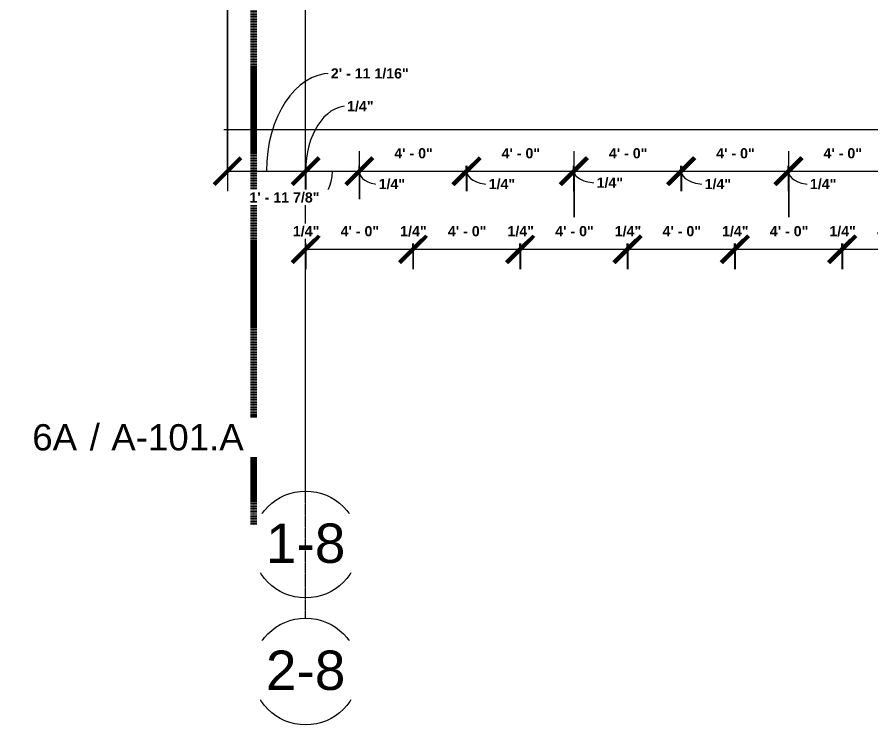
# Model space of a CAD drawing. Header units: inches. Extents: x 23906 to 26777, y -23220 to -20467.
# Drawn here: x 24114.1 to 24498.1, y -23219.7 to -22901.3 of the extents above; entities that cross this region are included whole.
import ezdxf

# ---------------------------------------------------------------- set-up
doc = ezdxf.new("R2010")
doc.units = ezdxf.units.IN
doc.header["$MEASUREMENT"] = 0
doc.linetypes.add('Dash_2_', pattern=[0.25, 0.125, -0.125])
doc.linetypes.add('Grid Line 1_2_', pattern=[0.875, 0.5, -0.125, 0.125, -0.125])
for name, color, linetype, lineweight in [('A-ANNO-DIMS', 211, 'Continuous', 9), ('A-ANNO-DIMS-96', 211, 'Continuous', 9), ('A-ANNO-MATC', 214, 'Dash_2_', 140), ('A-SITE-ROAD', 130, 'Continuous', 140), ('C-TOPO', 7, 'Continuous', 20), ('G-ANNO-SYMB', 111, 'Continuous', 9), ('S-GRID', 1, 'Continuous', 9), ('S-GRID-IDEN', 1, 'Continuous', 9)]:
    doc.layers.add(name, color=color, linetype=linetype, lineweight=lineweight)
doc.styles.add('Arial', font='arial.ttf', dxfattribs={"height": 17.703593})
doc.styles.add('Arial_2', font='arial.ttf', dxfattribs={"height": 0.122942})
doc.styles.add('Arial_3', font='arial.ttf', dxfattribs={"height": 11.802395})
doc.styles.add('Arial_B_1', font='arialbd.ttf', dxfattribs={"height": 4.566403})
doc.dimstyles.new('OD_Dimension_2_1', dxfattribs={"dimscale": 12, "dimtxt": 4.5, "dimasz": 1, "dimexe": 0.75, "dimexo": 0.5, "dimgap": 0.375, "dimtad": 1, "dimdec": 4, "dimrnd": 0.0625, "dimzin": 3, "dimdsep": 46, "dimlunit": 4, "dimtxsty": 'Arial_B_1', "dimblk1": 'OBLIQUE', "dimblk2": 'OBLIQUE', "dimsah": 1, "dimcen": 0.09, "dimdle": 0.75, "dimazin": 0, "dimtfac": 1, "dimtdec": 4, "dimtix": 1, "dimtmove": 1, "dimatfit": 3, "dimfxl": 1, "dimtvp": 1, "dimtfill": 1, "dimfrac": 2, "dimtolj": 1, "dimtzin": 0, "dimlwd": 13, "dimlwe": 13, "dimarcsym": 2})
doc.dimstyles.new('OD_Dimension_2_2', dxfattribs={"dimscale": 12, "dimtxt": 4.5, "dimasz": 1, "dimexe": 0.75, "dimexo": 0.5, "dimgap": 0.375, "dimtad": 1, "dimdec": 4, "dimrnd": 0.0625, "dimzin": 3, "dimdsep": 46, "dimlunit": 4, "dimtxsty": 'Arial_B_1', "dimblk1": 'OBLIQUE', "dimblk2": 'OBLIQUE', "dimsah": 1, "dimcen": 0.09, "dimdle": 0.75, "dimazin": 0, "dimtfac": 1, "dimtdec": 4, "dimtix": 1, "dimtmove": 1, "dimatfit": 3, "dimfxl": 1, "dimtvp": 1, "dimtfill": 1, "dimfrac": 2, "dimtolj": 1, "dimtzin": 0, "dimlwd": 13, "dimlwe": 13, "dimarcsym": 2})
doc.dimstyles.new('OD_Dimension_2_3', dxfattribs={"dimscale": 12, "dimtxt": 4.5, "dimasz": 1, "dimexe": 0.75, "dimexo": 0.5, "dimgap": 0.375, "dimtad": 1, "dimdec": 4, "dimrnd": 0.0625, "dimzin": 3, "dimdsep": 46, "dimlunit": 4, "dimtxsty": 'Arial_B_1', "dimblk1": 'OBLIQUE', "dimblk2": 'OBLIQUE', "dimsah": 1, "dimcen": 0.09, "dimdle": 0.75, "dimazin": 0, "dimtfac": 1, "dimtdec": 4, "dimtix": 1, "dimtmove": 0, "dimatfit": 3, "dimfxl": 1, "dimtvp": 1, "dimtfill": 1, "dimfrac": 2, "dimtolj": 1, "dimtzin": 0, "dimlwd": 13, "dimlwe": 13, "dimarcsym": 2})

# ---------------------------------------------------------------- blocks, each defined once
blk = doc.blocks.new('Grid - Grid Head - Circle-14747-Enlarged First Floor Plan _East_')
at = {"layer": 'S-GRID-IDEN'}
blk.add_circle((0, 0), 0.25, dxfattribs=at)
blk = doc.blocks.new('View Reference - View Reference-80209-Enlarged First Floor Plan _East_')
at = {"layer": 'G-ANNO-SYMB', "insert": (0.0027, 0.0662), "char_height": 0.1229, "width": 0.057, "attachment_point": 2, "line_spacing_factor": 0.938532, "style": 'Arial_2', "bg_fill": 3, "box_fill_scale": 1.25, "bg_fill_color": 0, "bg_fill_transparency": 0}
blk.add_mtext('/', dxfattribs=at)
blk = doc.blocks.new('DIMBLOCK90-Enlarged First Floor Plan _East_')
at = {"layer": 'A-ANNO-DIMS-96', "lineweight": 13}
for p, q in [((24208.7, -22804.43), (24208.7, -22979.65)), ((24208.7, -22970.65), (24208.7, -22804.43)), ((24243.77, -22968.16), (24243.77, -22979.65)), ((24243.77, -22970.65), (24243.77, -22968.16)), ((24208.7, -22970.65), (24243.77, -22970.65))]:
    blk.add_line(p, q, dxfattribs=at)
at = {"layer": 'A-ANNO-DIMS-96', "lineweight": 50}
for p, q in [((24208.7, -22970.65), (24214.7, -22964.65)), ((24243.77, -22970.65), (24249.77, -22964.65)), ((24208.7, -22970.65), (24202.7, -22976.65)), ((24243.77, -22970.65), (24237.77, -22976.65))]:
    blk.add_line(p, q, dxfattribs=at)
at = {"layer": 'A-ANNO-DIMS-96', "lineweight": 13}
blk.add_ellipse((24255.2, -22970.65), major_axis=(0, 43.98), ratio=0.65866, start_param=0, end_param=1.570796, dxfattribs=at)
at = {"layer": 'A-ANNO-DIMS-96', "color": 0, "lineweight": 13, "insert": (24255.2, -22924.38), "char_height": 4.5664, "width": 40.7143, "attachment_point": 1, "line_spacing_factor": 0.938532, "style": 'Arial_B_1', "bg_fill": 3, "box_fill_scale": 1.25, "bg_fill_color": 0, "bg_fill_transparency": 0}
blk.add_mtext('2\' - 11 1/16"', dxfattribs=at)
blk = doc.blocks.new('_Oblique')
at = {"color": 0, "linetype": 'ByBlock', "lineweight": -2}
blk.add_line((-0.5, -0.5), (0.5, 0.5), dxfattribs=at)
blk = doc.blocks.new('DIMBLOCK91-Enlarged First Floor Plan _East_')
at = {"layer": 'A-ANNO-DIMS-96', "lineweight": 50}
for p, q in [((24243.77, -22970.65), (24249.77, -22964.65)), ((24244.02, -22970.65), (24250.02, -22964.65)), ((24243.77, -22970.65), (24237.77, -22976.65)), ((24244.02, -22970.65), (24238.02, -22976.65))]:
    blk.add_line(p, q, dxfattribs=at)
at = {"layer": 'A-ANNO-DIMS-96', "lineweight": 13}
for p, q in [((24243.77, -22968.16), (24243.77, -22979.65)), ((24243.77, -22970.65), (24243.77, -22968.16)), ((24244.02, -22968.16), (24244.02, -22979.65)), ((24244.02, -22970.65), (24244.02, -22968.16)), ((24243.77, -22970.65), (24244.02, -22970.65))]:
    blk.add_line(p, q, dxfattribs=at)
blk.add_ellipse((24262.53, -22970.65), major_axis=(0, 29.25), ratio=0.637275, start_param=0, end_param=1.570796, dxfattribs=at)
at = {"layer": 'A-ANNO-DIMS-96', "color": 0, "lineweight": 13, "insert": (24262.53, -22939.11), "char_height": 4.566, "width": 13.8, "attachment_point": 1, "line_spacing_factor": 0.938532, "style": 'Arial_B_1', "bg_fill": 3, "box_fill_scale": 1.25, "bg_fill_color": 0, "bg_fill_transparency": 0}
blk.add_mtext('1/4"', dxfattribs=at)
blk = doc.blocks.new('DIMBLOCK92-Enlarged First Floor Plan _East_')
at = {"layer": 'A-ANNO-DIMS-96', "lineweight": 50}
for p, q in [((24244.02, -22970.65), (24250.02, -22964.65)), ((24267.89, -22970.65), (24273.89, -22964.65)), ((24244.02, -22970.65), (24238.02, -22976.65)), ((24267.89, -22970.65), (24261.89, -22976.65))]:
    blk.add_line(p, q, dxfattribs=at)
at = {"layer": 'A-ANNO-DIMS-96', "lineweight": 13}
for p, q in [((24244.02, -22968.16), (24244.02, -22979.65)), ((24244.02, -22970.65), (24244.02, -22968.16)), ((24267.89, -22968.16), (24267.89, -22979.65)), ((24267.89, -22970.65), (24267.89, -22968.16)), ((24244.02, -22970.65), (24267.89, -22970.65))]:
    blk.add_line(p, q, dxfattribs=at)
blk.add_ellipse((24249.11, -22970.65), major_axis=(0, 11.79), ratio=0.580615, start_param=3.141593, end_param=4.712389, dxfattribs=at)
at = {"layer": 'A-ANNO-DIMS-96', "color": 0, "lineweight": 13, "insert": (24218.61, -22980.16), "char_height": 4.5664, "width": 36.6, "attachment_point": 1, "line_spacing_factor": 0.938532, "style": 'Arial_B_1', "bg_fill": 3, "box_fill_scale": 1.25, "bg_fill_color": 0, "bg_fill_transparency": 0}
blk.add_mtext('1\' - 11 7/8"', dxfattribs=at)
blk = doc.blocks.new('DIMBLOCK93-Enlarged First Floor Plan _East_')
at = {"layer": 'A-ANNO-DIMS-96', "lineweight": 50}
for p, q in [((24267.89, -22970.65), (24273.89, -22964.65)), ((24268.14, -22970.65), (24274.14, -22964.65)), ((24267.89, -22970.65), (24261.89, -22976.65)), ((24268.14, -22970.65), (24262.14, -22976.65))]:
    blk.add_line(p, q, dxfattribs=at)
at = {"layer": 'A-ANNO-DIMS-96', "lineweight": 13}
for p, q in [((24268.14, -22983.16), (24268.14, -22961.65)), ((24267.89, -22968.16), (24267.89, -22979.65)), ((24267.89, -22970.65), (24267.89, -22968.16)), ((24267.89, -22970.65), (24268.14, -22970.65)), ((24268.14, -22970.65), (24268.14, -22983.16))]:
    blk.add_line(p, q, dxfattribs=at)
blk.add_ellipse((24276.7, -22970.65), major_axis=(8.68, 0), ratio=0.664382, start_param=3.141593, end_param=4.712389, dxfattribs=at)
at = {"layer": 'A-ANNO-DIMS-96', "color": 0, "lineweight": 13, "insert": (24276.7, -22974.13), "char_height": 4.566, "width": 13.8, "attachment_point": 1, "line_spacing_factor": 0.938532, "style": 'Arial_B_1', "bg_fill": 3, "box_fill_scale": 1.25, "bg_fill_color": 0, "bg_fill_transparency": 0}
blk.add_mtext('1/4"', dxfattribs=at)
blk = doc.blocks.new('DIMBLOCK94-Enlarged First Floor Plan _East_')
at = {"layer": 'A-ANNO-DIMS-96', "lineweight": 13}
for p, q in [((24268.14, -22983.16), (24268.14, -22961.65)), ((24316.14, -22968.16), (24316.14, -22979.65)), ((24316.14, -22970.65), (24316.14, -22968.16)), ((24268.14, -22970.65), (24316.14, -22970.65)), ((24268.14, -22970.65), (24268.14, -22983.16))]:
    blk.add_line(p, q, dxfattribs=at)
at = {"layer": 'A-ANNO-DIMS-96', "lineweight": 50}
for p, q in [((24268.14, -22970.65), (24274.14, -22964.65)), ((24316.14, -22970.65), (24322.14, -22964.65)), ((24268.14, -22970.65), (24262.14, -22976.65)), ((24316.14, -22970.65), (24310.14, -22976.65))]:
    blk.add_line(p, q, dxfattribs=at)
at = {"layer": 'A-ANNO-DIMS-96', "color": 0, "lineweight": 13, "insert": (24283.75, -22960.29), "char_height": 4.566, "width": 20.1429, "attachment_point": 1, "line_spacing_factor": 0.938532, "style": 'Arial_B_1', "bg_fill": 3, "box_fill_scale": 1.25, "bg_fill_color": 0, "bg_fill_transparency": 0}
blk.add_mtext('4\' - 0"', dxfattribs=at)
blk = doc.blocks.new('DIMBLOCK95-Enlarged First Floor Plan _East_')
at = {"layer": 'A-ANNO-DIMS-96', "lineweight": 50}
for p, q in [((24316.14, -22970.65), (24322.14, -22964.65)), ((24316.39, -22970.65), (24322.39, -22964.65)), ((24316.14, -22970.65), (24310.14, -22976.65)), ((24316.39, -22970.65), (24310.39, -22976.65))]:
    blk.add_line(p, q, dxfattribs=at)
at = {"layer": 'A-ANNO-DIMS-96', "lineweight": 13}
for p, q in [((24316.14, -22968.16), (24316.14, -22979.65)), ((24316.14, -22970.65), (24316.14, -22968.16)), ((24316.39, -22968.16), (24316.39, -22979.65)), ((24316.39, -22970.65), (24316.39, -22968.16)), ((24316.14, -22970.65), (24316.39, -22970.65))]:
    blk.add_line(p, q, dxfattribs=at)
blk.add_ellipse((24326.2, -22970.65), major_axis=(9.94, 0), ratio=0.5804, start_param=3.141593, end_param=4.712389, dxfattribs=at)
at = {"layer": 'A-ANNO-DIMS-96', "color": 0, "lineweight": 13, "insert": (24326.2, -22974.13), "char_height": 4.566, "width": 13.8, "attachment_point": 1, "line_spacing_factor": 0.938532, "style": 'Arial_B_1', "bg_fill": 3, "box_fill_scale": 1.25, "bg_fill_color": 0, "bg_fill_transparency": 0}
blk.add_mtext('1/4"', dxfattribs=at)
blk = doc.blocks.new('DIMBLOCK96-Enlarged First Floor Plan _East_')
at = {"layer": 'A-ANNO-DIMS-96', "lineweight": 50}
for p, q in [((24316.39, -22970.65), (24322.39, -22964.65)), ((24364.39, -22970.65), (24370.39, -22964.65)), ((24316.39, -22970.65), (24310.39, -22976.65)), ((24364.39, -22970.65), (24358.39, -22976.65))]:
    blk.add_line(p, q, dxfattribs=at)
at = {"layer": 'A-ANNO-DIMS-96', "lineweight": 13}
for p, q in [((24316.39, -22968.16), (24316.39, -22979.65)), ((24316.39, -22970.65), (24316.39, -22968.16)), ((24364.39, -22968.16), (24364.39, -22979.65)), ((24364.39, -22970.65), (24364.39, -22968.16)), ((24316.39, -22970.65), (24364.39, -22970.65))]:
    blk.add_line(p, q, dxfattribs=at)
at = {"layer": 'A-ANNO-DIMS-96', "color": 0, "lineweight": 13, "insert": (24332, -22960.29), "char_height": 4.566, "width": 20.1429, "attachment_point": 1, "line_spacing_factor": 0.938532, "style": 'Arial_B_1', "bg_fill": 3, "box_fill_scale": 1.25, "bg_fill_color": 0, "bg_fill_transparency": 0}
blk.add_mtext('4\' - 0"', dxfattribs=at)
blk = doc.blocks.new('DIMBLOCK97-Enlarged First Floor Plan _East_')
at = {"layer": 'A-ANNO-DIMS-96', "lineweight": 50}
for p, q in [((24364.39, -22970.65), (24370.39, -22964.65)), ((24364.64, -22970.65), (24370.64, -22964.65)), ((24364.39, -22970.65), (24358.39, -22976.65)), ((24364.64, -22970.65), (24358.64, -22976.65))]:
    blk.add_line(p, q, dxfattribs=at)
at = {"layer": 'A-ANNO-DIMS-96', "lineweight": 13}
for p, q in [((24364.64, -22991.26), (24364.64, -22961.65)), ((24364.39, -22968.16), (24364.39, -22979.65)), ((24364.39, -22970.65), (24364.39, -22968.16)), ((24364.39, -22970.65), (24364.64, -22970.65)), ((24364.64, -22970.65), (24364.64, -22991.26))]:
    blk.add_line(p, q, dxfattribs=at)
blk.add_ellipse((24374.72, -22970.65), major_axis=(10.21, 0), ratio=0.504932, start_param=3.141593, end_param=4.712389, dxfattribs=at)
at = {"layer": 'A-ANNO-DIMS-96', "color": 0, "lineweight": 13, "insert": (24374.72, -22973.52), "char_height": 4.566, "width": 13.8, "attachment_point": 1, "line_spacing_factor": 0.938532, "style": 'Arial_B_1', "bg_fill": 3, "box_fill_scale": 1.25, "bg_fill_color": 0, "bg_fill_transparency": 0}
blk.add_mtext('1/4"', dxfattribs=at)
blk = doc.blocks.new('DIMBLOCK98-Enlarged First Floor Plan _East_')
at = {"layer": 'A-ANNO-DIMS-96', "lineweight": 13}
for p, q in [((24364.64, -22991.26), (24364.64, -22961.65)), ((24412.64, -22968.16), (24412.64, -22979.65)), ((24412.64, -22970.65), (24412.64, -22968.16)), ((24364.64, -22970.65), (24412.64, -22970.65)), ((24364.64, -22970.65), (24364.64, -22991.26))]:
    blk.add_line(p, q, dxfattribs=at)
at = {"layer": 'A-ANNO-DIMS-96', "lineweight": 50}
for p, q in [((24364.64, -22970.65), (24370.64, -22964.65)), ((24412.64, -22970.65), (24418.64, -22964.65)), ((24364.64, -22970.65), (24358.64, -22976.65)), ((24412.64, -22970.65), (24406.64, -22976.65))]:
    blk.add_line(p, q, dxfattribs=at)
at = {"layer": 'A-ANNO-DIMS-96', "color": 0, "lineweight": 13, "insert": (24380.25, -22960.29), "char_height": 4.566, "width": 20.1429, "attachment_point": 1, "line_spacing_factor": 0.938532, "style": 'Arial_B_1', "bg_fill": 3, "box_fill_scale": 1.25, "bg_fill_color": 0, "bg_fill_transparency": 0}
blk.add_mtext('4\' - 0"', dxfattribs=at)
blk = doc.blocks.new('DIMBLOCK99-Enlarged First Floor Plan _East_')
at = {"layer": 'A-ANNO-DIMS-96', "lineweight": 50}
for p, q in [((24412.64, -22970.65), (24418.64, -22964.65)), ((24412.89, -22970.65), (24418.89, -22964.65)), ((24412.64, -22970.65), (24406.64, -22976.65)), ((24412.89, -22970.65), (24406.89, -22976.65))]:
    blk.add_line(p, q, dxfattribs=at)
at = {"layer": 'A-ANNO-DIMS-96', "lineweight": 13}
for p, q in [((24412.64, -22968.16), (24412.64, -22979.65)), ((24412.64, -22970.65), (24412.64, -22968.16)), ((24412.89, -22968.16), (24412.89, -22979.65)), ((24412.89, -22970.65), (24412.89, -22968.16)), ((24412.64, -22970.65), (24412.89, -22970.65))]:
    blk.add_line(p, q, dxfattribs=at)
blk.add_ellipse((24423.29, -22970.65), major_axis=(10.52, 0), ratio=0.54809, start_param=3.141593, end_param=4.712389, dxfattribs=at)
at = {"layer": 'A-ANNO-DIMS-96', "color": 0, "lineweight": 13, "insert": (24423.29, -22974.13), "char_height": 4.566, "width": 13.8, "attachment_point": 1, "line_spacing_factor": 0.938532, "style": 'Arial_B_1', "bg_fill": 3, "box_fill_scale": 1.25, "bg_fill_color": 0, "bg_fill_transparency": 0}
blk.add_mtext('1/4"', dxfattribs=at)
blk = doc.blocks.new('DIMBLOCK100-Enlarged First Floor Plan _East_')
at = {"layer": 'A-ANNO-DIMS-96', "lineweight": 50}
for p, q in [((24412.89, -22970.65), (24418.89, -22964.65)), ((24460.89, -22970.65), (24466.89, -22964.65)), ((24412.89, -22970.65), (24406.89, -22976.65)), ((24460.89, -22970.65), (24454.89, -22976.65))]:
    blk.add_line(p, q, dxfattribs=at)
at = {"layer": 'A-ANNO-DIMS-96', "lineweight": 13}
for p, q in [((24412.89, -22968.16), (24412.89, -22979.65)), ((24412.89, -22970.65), (24412.89, -22968.16)), ((24460.89, -22968.16), (24460.89, -22979.65)), ((24460.89, -22970.65), (24460.89, -22968.16)), ((24412.89, -22970.65), (24460.89, -22970.65))]:
    blk.add_line(p, q, dxfattribs=at)
at = {"layer": 'A-ANNO-DIMS-96', "color": 0, "lineweight": 13, "insert": (24428.5, -22960.29), "char_height": 4.566, "width": 20.1429, "attachment_point": 1, "line_spacing_factor": 0.938532, "style": 'Arial_B_1', "bg_fill": 3, "box_fill_scale": 1.25, "bg_fill_color": 0, "bg_fill_transparency": 0}
blk.add_mtext('4\' - 0"', dxfattribs=at)
blk = doc.blocks.new('DIMBLOCK101-Enlarged First Floor Plan _East_')
at = {"layer": 'A-ANNO-DIMS-96', "lineweight": 50}
for p, q in [((24460.89, -22970.65), (24466.89, -22964.65)), ((24461.14, -22970.65), (24467.14, -22964.65)), ((24460.89, -22970.65), (24454.89, -22976.65)), ((24461.14, -22970.65), (24455.14, -22976.65))]:
    blk.add_line(p, q, dxfattribs=at)
at = {"layer": 'A-ANNO-DIMS-96', "lineweight": 13}
for p, q in [((24461.14, -22991.26), (24461.14, -22961.65)), ((24460.89, -22968.16), (24460.89, -22979.65)), ((24460.89, -22970.65), (24460.89, -22968.16)), ((24460.89, -22970.65), (24461.14, -22970.65)), ((24461.14, -22970.65), (24461.14, -22991.26))]:
    blk.add_line(p, q, dxfattribs=at)
blk.add_ellipse((24470.64, -22970.65), major_axis=(9.63, 0), ratio=0.598878, start_param=3.141593, end_param=4.712389, dxfattribs=at)
at = {"layer": 'A-ANNO-DIMS-96', "color": 0, "lineweight": 13, "insert": (24470.64, -22974.13), "char_height": 4.566, "width": 13.8, "attachment_point": 1, "line_spacing_factor": 0.938532, "style": 'Arial_B_1', "bg_fill": 3, "box_fill_scale": 1.25, "bg_fill_color": 0, "bg_fill_transparency": 0}
blk.add_mtext('1/4"', dxfattribs=at)
blk = doc.blocks.new('DIMBLOCK102-Enlarged First Floor Plan _East_')
at = {"layer": 'A-ANNO-DIMS-96', "lineweight": 13}
for p, q in [((24461.14, -22991.26), (24461.14, -22961.65)), ((24509.14, -22968.16), (24509.14, -22979.65)), ((24509.14, -22970.65), (24509.14, -22968.16)), ((24461.14, -22970.65), (24509.14, -22970.65)), ((24461.14, -22970.65), (24461.14, -22991.26))]:
    blk.add_line(p, q, dxfattribs=at)
at = {"layer": 'A-ANNO-DIMS-96', "lineweight": 50}
for p, q in [((24461.14, -22970.65), (24467.14, -22964.65)), ((24509.14, -22970.65), (24515.14, -22964.65)), ((24461.14, -22970.65), (24455.14, -22976.65)), ((24509.14, -22970.65), (24503.14, -22976.65))]:
    blk.add_line(p, q, dxfattribs=at)
at = {"layer": 'A-ANNO-DIMS-96', "color": 0, "lineweight": 13, "insert": (24476.75, -22960.29), "char_height": 4.566, "width": 20.1429, "attachment_point": 1, "line_spacing_factor": 0.938532, "style": 'Arial_B_1', "bg_fill": 3, "box_fill_scale": 1.25, "bg_fill_color": 0, "bg_fill_transparency": 0}
blk.add_mtext('4\' - 0"', dxfattribs=at)
blk = doc.blocks.new('DIMBLOCK189-Enlarged First Floor Plan _East_')
at = {"layer": 'A-ANNO-DIMS-96', "lineweight": 50}
for p, q in [((24243.77, -23005.69), (24249.77, -22999.69)), ((24244.02, -23005.69), (24250.02, -22999.69)), ((24243.77, -23005.69), (24237.77, -23011.69)), ((24244.02, -23005.69), (24238.02, -23011.69))]:
    blk.add_line(p, q, dxfattribs=at)
at = {"layer": 'A-ANNO-DIMS-96', "lineweight": 13}
for p, q in [((24243.77, -23003.2), (24243.77, -23014.69)), ((24243.77, -23005.69), (24243.77, -23003.2)), ((24243.77, -23005.69), (24244.02, -23005.69)), ((24244.02, -23003.2), (24244.02, -23014.69)), ((24244.02, -23005.69), (24244.02, -23003.2))]:
    blk.add_line(p, q, dxfattribs=at)
at = {"layer": 'A-ANNO-DIMS-96', "color": 0, "lineweight": 13, "insert": (24238.14, -22995.33), "char_height": 4.566, "width": 13.8, "attachment_point": 1, "line_spacing_factor": 0.938532, "style": 'Arial_B_1', "bg_fill": 3, "box_fill_scale": 1.25, "bg_fill_color": 0, "bg_fill_transparency": 0}
blk.add_mtext('1/4"', dxfattribs=at)
blk = doc.blocks.new('DIMBLOCK190-Enlarged First Floor Plan _East_')
at = {"layer": 'A-ANNO-DIMS-96', "lineweight": 50}
for p, q in [((24244.02, -23005.69), (24250.02, -22999.69)), ((24292.02, -23005.69), (24298.02, -22999.69)), ((24244.02, -23005.69), (24238.02, -23011.69)), ((24292.02, -23005.69), (24286.02, -23011.69))]:
    blk.add_line(p, q, dxfattribs=at)
at = {"layer": 'A-ANNO-DIMS-96', "lineweight": 13}
for p, q in [((24244.02, -23003.2), (24244.02, -23014.69)), ((24244.02, -23005.69), (24244.02, -23003.2)), ((24244.02, -23005.69), (24292.02, -23005.69)), ((24292.02, -23003.2), (24292.02, -23014.69)), ((24292.02, -23005.69), (24292.02, -23003.2))]:
    blk.add_line(p, q, dxfattribs=at)
at = {"layer": 'A-ANNO-DIMS-96', "color": 0, "lineweight": 13, "insert": (24259.62, -22995.33), "char_height": 4.566, "width": 20.1429, "attachment_point": 1, "line_spacing_factor": 0.938532, "style": 'Arial_B_1', "bg_fill": 3, "box_fill_scale": 1.25, "bg_fill_color": 0, "bg_fill_transparency": 0}
blk.add_mtext('4\' - 0"', dxfattribs=at)
blk = doc.blocks.new('DIMBLOCK191-Enlarged First Floor Plan _East_')
at = {"layer": 'A-ANNO-DIMS-96', "lineweight": 50}
for p, q in [((24292.02, -23005.69), (24298.02, -22999.69)), ((24292.27, -23005.69), (24298.27, -22999.69)), ((24292.02, -23005.69), (24286.02, -23011.69)), ((24292.27, -23005.69), (24286.27, -23011.69))]:
    blk.add_line(p, q, dxfattribs=at)
at = {"layer": 'A-ANNO-DIMS-96', "lineweight": 13}
for p, q in [((24292.02, -23003.2), (24292.02, -23014.69)), ((24292.02, -23005.69), (24292.02, -23003.2)), ((24292.02, -23005.69), (24292.27, -23005.69)), ((24292.27, -23003.2), (24292.27, -23014.69)), ((24292.27, -23005.69), (24292.27, -23003.2))]:
    blk.add_line(p, q, dxfattribs=at)
at = {"layer": 'A-ANNO-DIMS-96', "color": 0, "lineweight": 13, "insert": (24286.39, -22995.33), "char_height": 4.566, "width": 13.8, "attachment_point": 1, "line_spacing_factor": 0.938532, "style": 'Arial_B_1', "bg_fill": 3, "box_fill_scale": 1.25, "bg_fill_color": 0, "bg_fill_transparency": 0}
blk.add_mtext('1/4"', dxfattribs=at)
blk = doc.blocks.new('DIMBLOCK192-Enlarged First Floor Plan _East_')
at = {"layer": 'A-ANNO-DIMS-96', "lineweight": 50}
for p, q in [((24292.27, -23005.69), (24298.27, -22999.69)), ((24340.27, -23005.69), (24346.27, -22999.69)), ((24292.27, -23005.69), (24286.27, -23011.69)), ((24340.27, -23005.69), (24334.27, -23011.69))]:
    blk.add_line(p, q, dxfattribs=at)
at = {"layer": 'A-ANNO-DIMS-96', "lineweight": 13}
for p, q in [((24292.27, -23003.2), (24292.27, -23014.69)), ((24292.27, -23005.69), (24292.27, -23003.2)), ((24292.27, -23005.69), (24340.27, -23005.69)), ((24340.27, -23003.2), (24340.27, -23014.69)), ((24340.27, -23005.69), (24340.27, -23003.2))]:
    blk.add_line(p, q, dxfattribs=at)
at = {"layer": 'A-ANNO-DIMS-96', "color": 0, "lineweight": 13, "insert": (24307.87, -22995.33), "char_height": 4.566, "width": 20.1429, "attachment_point": 1, "line_spacing_factor": 0.938532, "style": 'Arial_B_1', "bg_fill": 3, "box_fill_scale": 1.25, "bg_fill_color": 0, "bg_fill_transparency": 0}
blk.add_mtext('4\' - 0"', dxfattribs=at)
blk = doc.blocks.new('DIMBLOCK193-Enlarged First Floor Plan _East_')
at = {"layer": 'A-ANNO-DIMS-96', "lineweight": 50}
for p, q in [((24340.27, -23005.69), (24346.27, -22999.69)), ((24340.52, -23005.69), (24346.52, -22999.69)), ((24340.27, -23005.69), (24334.27, -23011.69)), ((24340.52, -23005.69), (24334.52, -23011.69))]:
    blk.add_line(p, q, dxfattribs=at)
at = {"layer": 'A-ANNO-DIMS-96', "lineweight": 13}
for p, q in [((24340.27, -23003.2), (24340.27, -23014.69)), ((24340.27, -23005.69), (24340.27, -23003.2)), ((24340.27, -23005.69), (24340.52, -23005.69)), ((24340.52, -23003.2), (24340.52, -23014.69)), ((24340.52, -23005.69), (24340.52, -23003.2))]:
    blk.add_line(p, q, dxfattribs=at)
at = {"layer": 'A-ANNO-DIMS-96', "color": 0, "lineweight": 13, "insert": (24334.64, -22995.33), "char_height": 4.566, "width": 13.8, "attachment_point": 1, "line_spacing_factor": 0.938532, "style": 'Arial_B_1', "bg_fill": 3, "box_fill_scale": 1.25, "bg_fill_color": 0, "bg_fill_transparency": 0}
blk.add_mtext('1/4"', dxfattribs=at)
blk = doc.blocks.new('DIMBLOCK194-Enlarged First Floor Plan _East_')
at = {"layer": 'A-ANNO-DIMS-96', "lineweight": 50}
for p, q in [((24340.52, -23005.69), (24346.52, -22999.69)), ((24388.52, -23005.69), (24394.52, -22999.69)), ((24340.52, -23005.69), (24334.52, -23011.69)), ((24388.52, -23005.69), (24382.52, -23011.69))]:
    blk.add_line(p, q, dxfattribs=at)
at = {"layer": 'A-ANNO-DIMS-96', "lineweight": 13}
for p, q in [((24340.52, -23003.2), (24340.52, -23014.69)), ((24340.52, -23005.69), (24340.52, -23003.2)), ((24340.52, -23005.69), (24388.52, -23005.69)), ((24388.52, -23003.2), (24388.52, -23014.69)), ((24388.52, -23005.69), (24388.52, -23003.2))]:
    blk.add_line(p, q, dxfattribs=at)
at = {"layer": 'A-ANNO-DIMS-96', "color": 0, "lineweight": 13, "insert": (24356.12, -22995.33), "char_height": 4.566, "width": 20.1429, "attachment_point": 1, "line_spacing_factor": 0.938532, "style": 'Arial_B_1', "bg_fill": 3, "box_fill_scale": 1.25, "bg_fill_color": 0, "bg_fill_transparency": 0}
blk.add_mtext('4\' - 0"', dxfattribs=at)
blk = doc.blocks.new('DIMBLOCK195-Enlarged First Floor Plan _East_')
at = {"layer": 'A-ANNO-DIMS-96', "lineweight": 50}
for p, q in [((24388.52, -23005.69), (24394.52, -22999.69)), ((24388.77, -23005.69), (24394.77, -22999.69)), ((24388.52, -23005.69), (24382.52, -23011.69)), ((24388.77, -23005.69), (24382.77, -23011.69))]:
    blk.add_line(p, q, dxfattribs=at)
at = {"layer": 'A-ANNO-DIMS-96', "lineweight": 13}
for p, q in [((24388.52, -23003.2), (24388.52, -23014.69)), ((24388.52, -23005.69), (24388.52, -23003.2)), ((24388.52, -23005.69), (24388.77, -23005.69)), ((24388.77, -23003.2), (24388.77, -23014.69)), ((24388.77, -23005.69), (24388.77, -23003.2))]:
    blk.add_line(p, q, dxfattribs=at)
at = {"layer": 'A-ANNO-DIMS-96', "color": 0, "lineweight": 13, "insert": (24382.89, -22995.33), "char_height": 4.566, "width": 13.8, "attachment_point": 1, "line_spacing_factor": 0.938532, "style": 'Arial_B_1', "bg_fill": 3, "box_fill_scale": 1.25, "bg_fill_color": 0, "bg_fill_transparency": 0}
blk.add_mtext('1/4"', dxfattribs=at)
blk = doc.blocks.new('DIMBLOCK196-Enlarged First Floor Plan _East_')
at = {"layer": 'A-ANNO-DIMS-96', "lineweight": 50}
for p, q in [((24388.77, -23005.69), (24394.77, -22999.69)), ((24436.77, -23005.69), (24442.77, -22999.69)), ((24388.77, -23005.69), (24382.77, -23011.69)), ((24436.77, -23005.69), (24430.77, -23011.69))]:
    blk.add_line(p, q, dxfattribs=at)
at = {"layer": 'A-ANNO-DIMS-96', "lineweight": 13}
for p, q in [((24388.77, -23003.2), (24388.77, -23014.69)), ((24388.77, -23005.69), (24388.77, -23003.2)), ((24388.77, -23005.69), (24436.77, -23005.69)), ((24436.77, -23003.2), (24436.77, -23014.69)), ((24436.77, -23005.69), (24436.77, -23003.2))]:
    blk.add_line(p, q, dxfattribs=at)
at = {"layer": 'A-ANNO-DIMS-96', "color": 0, "lineweight": 13, "insert": (24404.37, -22995.33), "char_height": 4.566, "width": 20.1429, "attachment_point": 1, "line_spacing_factor": 0.938532, "style": 'Arial_B_1', "bg_fill": 3, "box_fill_scale": 1.25, "bg_fill_color": 0, "bg_fill_transparency": 0}
blk.add_mtext('4\' - 0"', dxfattribs=at)
blk = doc.blocks.new('DIMBLOCK197-Enlarged First Floor Plan _East_')
at = {"layer": 'A-ANNO-DIMS-96', "lineweight": 50}
for p, q in [((24436.77, -23005.69), (24442.77, -22999.69)), ((24437.02, -23005.69), (24443.02, -22999.69)), ((24436.77, -23005.69), (24430.77, -23011.69)), ((24437.02, -23005.69), (24431.02, -23011.69))]:
    blk.add_line(p, q, dxfattribs=at)
at = {"layer": 'A-ANNO-DIMS-96', "lineweight": 13}
for p, q in [((24436.77, -23003.2), (24436.77, -23014.69)), ((24436.77, -23005.69), (24436.77, -23003.2)), ((24436.77, -23005.69), (24437.02, -23005.69)), ((24437.02, -23003.2), (24437.02, -23014.69)), ((24437.02, -23005.69), (24437.02, -23003.2))]:
    blk.add_line(p, q, dxfattribs=at)
at = {"layer": 'A-ANNO-DIMS-96', "color": 0, "lineweight": 13, "insert": (24431.14, -22995.33), "char_height": 4.566, "width": 13.8, "attachment_point": 1, "line_spacing_factor": 0.938532, "style": 'Arial_B_1', "bg_fill": 3, "box_fill_scale": 1.25, "bg_fill_color": 0, "bg_fill_transparency": 0}
blk.add_mtext('1/4"', dxfattribs=at)
blk = doc.blocks.new('DIMBLOCK198-Enlarged First Floor Plan _East_')
at = {"layer": 'A-ANNO-DIMS-96', "lineweight": 50}
for p, q in [((24437.02, -23005.69), (24443.02, -22999.69)), ((24485.02, -23005.69), (24491.02, -22999.69)), ((24437.02, -23005.69), (24431.02, -23011.69)), ((24485.02, -23005.69), (24479.02, -23011.69))]:
    blk.add_line(p, q, dxfattribs=at)
at = {"layer": 'A-ANNO-DIMS-96', "lineweight": 13}
for p, q in [((24437.02, -23003.2), (24437.02, -23014.69)), ((24437.02, -23005.69), (24437.02, -23003.2)), ((24437.02, -23005.69), (24485.02, -23005.69)), ((24485.02, -23003.2), (24485.02, -23014.69)), ((24485.02, -23005.69), (24485.02, -23003.2))]:
    blk.add_line(p, q, dxfattribs=at)
at = {"layer": 'A-ANNO-DIMS-96', "color": 0, "lineweight": 13, "insert": (24452.62, -22995.33), "char_height": 4.566, "width": 20.1429, "attachment_point": 1, "line_spacing_factor": 0.938532, "style": 'Arial_B_1', "bg_fill": 3, "box_fill_scale": 1.25, "bg_fill_color": 0, "bg_fill_transparency": 0}
blk.add_mtext('4\' - 0"', dxfattribs=at)
blk = doc.blocks.new('DIMBLOCK199-Enlarged First Floor Plan _East_')
at = {"layer": 'A-ANNO-DIMS-96', "lineweight": 50}
for p, q in [((24485.02, -23005.69), (24491.02, -22999.69)), ((24485.27, -23005.69), (24491.27, -22999.69)), ((24485.02, -23005.69), (24479.02, -23011.69)), ((24485.27, -23005.69), (24479.27, -23011.69))]:
    blk.add_line(p, q, dxfattribs=at)
at = {"layer": 'A-ANNO-DIMS-96', "lineweight": 13}
for p, q in [((24485.02, -23003.2), (24485.02, -23014.69)), ((24485.02, -23005.69), (24485.02, -23003.2)), ((24485.02, -23005.69), (24485.27, -23005.69)), ((24485.27, -23003.2), (24485.27, -23014.69)), ((24485.27, -23005.69), (24485.27, -23003.2))]:
    blk.add_line(p, q, dxfattribs=at)
at = {"layer": 'A-ANNO-DIMS-96', "color": 0, "lineweight": 13, "insert": (24479.39, -22995.33), "char_height": 4.566, "width": 13.8, "attachment_point": 1, "line_spacing_factor": 0.938532, "style": 'Arial_B_1', "bg_fill": 3, "box_fill_scale": 1.25, "bg_fill_color": 0, "bg_fill_transparency": 0}
blk.add_mtext('1/4"', dxfattribs=at)
blk = doc.blocks.new('DIMBLOCK200-Enlarged First Floor Plan _East_')
at = {"layer": 'A-ANNO-DIMS-96', "lineweight": 50}
for p, q in [((24485.27, -23005.69), (24491.27, -22999.69)), ((24533.27, -23005.69), (24539.27, -22999.69)), ((24485.27, -23005.69), (24479.27, -23011.69)), ((24533.27, -23005.69), (24527.27, -23011.69))]:
    blk.add_line(p, q, dxfattribs=at)
at = {"layer": 'A-ANNO-DIMS-96', "lineweight": 13}
for p, q in [((24485.27, -23003.2), (24485.27, -23014.69)), ((24485.27, -23005.69), (24485.27, -23003.2)), ((24485.27, -23005.69), (24533.27, -23005.69)), ((24533.27, -23003.2), (24533.27, -23014.69)), ((24533.27, -23005.69), (24533.27, -23003.2))]:
    blk.add_line(p, q, dxfattribs=at)
at = {"layer": 'A-ANNO-DIMS-96', "color": 0, "lineweight": 13, "insert": (24500.87, -22995.33), "char_height": 4.566, "width": 20.1429, "attachment_point": 1, "line_spacing_factor": 0.938532, "style": 'Arial_B_1', "bg_fill": 3, "box_fill_scale": 1.25, "bg_fill_color": 0, "bg_fill_transparency": 0}
blk.add_mtext('4\' - 0"', dxfattribs=at)

msp = doc.modelspace()

# ---------------------------------------------------------------- linework, layer by layer
at = {"layer": 'A-SITE-ROAD', "color": 43, "lineweight": 13}
msp.add_line((26158.89344, -22952.06748), (24207.10448, -22952.06748), dxfattribs=at)
at = {"layer": 'C-TOPO', "color": 43, "lineweight": 13}
for p in [(26363.89648, -22952.06689), (26284.88965, -22952.06689)]:
    msp.add_line(p, (24207.10448, -22952.06689), dxfattribs=at)
at = {"layer": 'S-GRID', "linetype": 'Grid Line 1_2_'}
msp.add_line((24243.89023, -23114.51771), (24243.89023, -20749.66023), dxfattribs=at)

# ---------------------------------------------------------------- block references
at = {"layer": 'G-ANNO-SYMB', "xscale": 95.99999999999994, "yscale": 95.99999999999994, "zscale": 95.99999999999994}
msp.add_blockref('View Reference - View Reference-80209-Enlarged First Floor Plan _East_', (24148.79441, -23090.75935), dxfattribs=at)
at = {"layer": 'S-GRID-IDEN', "xscale": 95.99999999999994, "yscale": 95.99999999999994, "zscale": 95.99999999999994}
for p in [(24243.89023, -23138.51771), (24243.89023, -23195.65854)]:
    msp.add_blockref('Grid - Grid Head - Circle-14747-Enlarged First Floor Plan _East_', p, dxfattribs=at)

# ---------------------------------------------------------------- next in the draw order: texts
at = {"layer": 'G-ANNO-SYMB', "insert": (24141.11609, -23084.40195), "char_height": 11.802395, "width": 24.048, "attachment_point": 3, "line_spacing_factor": 0.938532, "style": 'Arial_3', "bg_fill": 3, "box_fill_scale": 1.25, "bg_fill_color": 0, "bg_fill_transparency": 0}
msp.add_mtext('6A', dxfattribs=at)
at = {"layer": 'S-GRID-IDEN', "char_height": 17.703593, "width": 42.552, "attachment_point": 2, "line_spacing_factor": 0.938532, "style": 'Arial', "bg_fill": 3, "box_fill_scale": 1.25, "bg_fill_color": 0, "bg_fill_transparency": 0}
for s, insert in [('1-8', (24243.88561, -23129.08084)), ('2-8', (24243.88561, -23186.22167))]:
    msp.add_mtext(s, dxfattribs=dict(at, insert=insert))

# ---------------------------------------------------------------- next in the draw order: linework, layer by layer
at = {"layer": 'A-ANNO-MATC', "color": 163}
msp.add_line((24220.4473, -20466.80665), (24220.4473, -23129.8711), dxfattribs=at)
at = {"layer": 'S-GRID', "linetype": 'Grid Line 1_2_'}
msp.add_line((24243.89023, -23171.65854), (24243.89023, -20902.42781), dxfattribs=at)

# ---------------------------------------------------------------- next in the draw order: texts
at = {"layer": 'G-ANNO-SYMB', "insert": (24156.47447, -23084.40342), "char_height": 11.802395, "width": 70.992, "attachment_point": 1, "line_spacing_factor": 0.938532, "style": 'Arial_3', "bg_fill": 3, "box_fill_scale": 1.25, "bg_fill_color": 0, "bg_fill_transparency": 0}
msp.add_mtext('A-101.A', dxfattribs=at)

# ---------------------------------------------------------------- next in the draw order: dimensions: what is measured, and where the dimension line sits
at = {"layer": 'A-ANNO-DIMS', "lineweight": 13}
dim = msp.add_linear_dim(base=(24243.76523, -22970.64582), p1=(24208.70273, -22798.42781), p2=(24243.76523, -22962.16053), dimstyle='OD_Dimension_2_1', override={"dimpost": '<>', "dimfxl": 167.444868}, dxfattribs=at)
dim.commit()
dim.dimension.update_dxf_attribs({"geometry": 'DIMBLOCK90-Enlarged First Floor Plan _East_', "text_midpoint": (24275.56013, -22927.42765), "dimtype": 160})
dim = msp.add_linear_dim(base=(24244.01523, -23005.68557), p1=(24243.76523, -22997.20029), p2=(24244.01523, -22997.20029), dimstyle='OD_Dimension_2_3', override={"dimpost": '<>', "dimfxl": 0.25}, dxfattribs=at)
dim.commit()
dim.dimension.update_dxf_attribs({"geometry": 'DIMBLOCK189-Enlarged First Floor Plan _East_', "text_midpoint": (24243.89023, -22998.8245)})

# ---------------------------------------------------------------- next in the draw order: dimensions: what is measured, and where the dimension line sits
dim = msp.add_linear_dim(base=(24244.01523, -22970.64582), p1=(24243.76523, -22962.16053), p2=(24244.01523, -22962.16053), dimstyle='OD_Dimension_2_2', override={"dimpost": '<>', "dimfxl": 0.25}, dxfattribs=at)
dim.commit()
dim.dimension.update_dxf_attribs({"geometry": 'DIMBLOCK91-Enlarged First Floor Plan _East_', "text_midpoint": (24269.43308, -22942.15537), "dimtype": 160})
dim = msp.add_linear_dim(base=(24292.01523, -23005.68557), p1=(24244.01523, -22997.20029), p2=(24292.01523, -22997.20029), dimstyle='OD_Dimension_2_3', override={"dimpost": '<>', "dimfxl": 48}, dxfattribs=at)
dim.commit()
dim.dimension.update_dxf_attribs({"geometry": 'DIMBLOCK190-Enlarged First Floor Plan _East_', "text_midpoint": (24268.01523, -22998.85409)})

# ---------------------------------------------------------------- next in the draw order: dimensions: what is measured, and where the dimension line sits
dim = msp.add_linear_dim(base=(24267.89023, -22970.64582), p1=(24244.01523, -22962.16053), p2=(24267.89023, -22962.16053), dimstyle='OD_Dimension_2_2', override={"dimpost": '<>', "dimfxl": 23.875}, dxfattribs=at)
dim.commit()
dim.dimension.update_dxf_attribs({"geometry": 'DIMBLOCK92-Enlarged First Floor Plan _East_', "text_midpoint": (24236.905, -22983.20331), "dimtype": 160})
dim = msp.add_linear_dim(base=(24292.26523, -23005.68557), p1=(24292.01523, -22997.20029), p2=(24292.26523, -22997.20029), dimstyle='OD_Dimension_2_3', override={"dimpost": '<>', "dimfxl": 0.25}, dxfattribs=at)
dim.commit()
dim.dimension.update_dxf_attribs({"geometry": 'DIMBLOCK191-Enlarged First Floor Plan _East_', "text_midpoint": (24292.14023, -22998.8245)})

# ---------------------------------------------------------------- next in the draw order: dimensions: what is measured, and where the dimension line sits
dim = msp.add_linear_dim(base=(24268.14023, -22970.64582), p1=(24267.89023, -22962.16053), p2=(24268.14023, -22977.16403), dimstyle='OD_Dimension_2_2', override={"dimpost": '<>', "dimfxl": 15.005581}, dxfattribs=at)
dim.commit()
dim.dimension.update_dxf_attribs({"geometry": 'DIMBLOCK93-Enlarged First Floor Plan _East_', "text_midpoint": (24283.59511, -22977.17616), "dimtype": 160})
dim = msp.add_linear_dim(base=(24340.26523, -23005.68557), p1=(24292.26523, -22997.20029), p2=(24340.26523, -22997.20029), dimstyle='OD_Dimension_2_3', override={"dimpost": '<>', "dimfxl": 48}, dxfattribs=at)
dim.commit()
dim.dimension.update_dxf_attribs({"geometry": 'DIMBLOCK192-Enlarged First Floor Plan _East_', "text_midpoint": (24316.26523, -22998.85409)})

# ---------------------------------------------------------------- next in the draw order: dimensions: what is measured, and where the dimension line sits
for base, p1, p2, override, picture, middle in [((24316.14023, -22970.64582), (24268.14023, -22977.16403), (24316.14023, -22962.16053), {"dimpost": '<>', "dimfxl": 50.290208}, 'DIMBLOCK94-Enlarged First Floor Plan _East_', (24292.14023, -22963.81433)), ((24340.51523, -23005.68557), (24340.26523, -22997.20029), (24340.51523, -22997.20029), {"dimpost": '<>', "dimfxl": 0.25}, 'DIMBLOCK193-Enlarged First Floor Plan _East_', (24340.39023, -22998.8245))]:
    dim = msp.add_linear_dim(base=base, p1=p1, p2=p2, dimstyle='OD_Dimension_2_3', override=override, dxfattribs=at)
    dim.commit()
    dim.dimension.update_dxf_attribs({"geometry": picture, "text_midpoint": middle})

# ---------------------------------------------------------------- next in the draw order: dimensions: what is measured, and where the dimension line sits
dim = msp.add_linear_dim(base=(24316.39023, -22970.64582), p1=(24316.14023, -22962.16053), p2=(24316.39023, -22962.16053), dimstyle='OD_Dimension_2_2', override={"dimpost": '<>', "dimfxl": 0.25}, dxfattribs=at)
dim.commit()
dim.dimension.update_dxf_attribs({"geometry": 'DIMBLOCK95-Enlarged First Floor Plan _East_', "text_midpoint": (24333.10106, -22977.17616), "dimtype": 160})
dim = msp.add_linear_dim(base=(24388.51523, -23005.68557), p1=(24340.51523, -22997.20029), p2=(24388.51523, -22997.20029), dimstyle='OD_Dimension_2_3', override={"dimpost": '<>', "dimfxl": 48}, dxfattribs=at)
dim.commit()
dim.dimension.update_dxf_attribs({"geometry": 'DIMBLOCK194-Enlarged First Floor Plan _East_', "text_midpoint": (24364.51523, -22998.85409)})

# ---------------------------------------------------------------- next in the draw order: dimensions: what is measured, and where the dimension line sits
for base, p1, p2, override, picture, middle in [((24364.39023, -22970.64582), (24316.39023, -22962.16053), (24364.39023, -22962.16053), {"dimpost": '<>', "dimfxl": 48}, 'DIMBLOCK96-Enlarged First Floor Plan _East_', (24340.39023, -22963.81433)), ((24388.76523, -23005.68557), (24388.51523, -22997.20029), (24388.76523, -22997.20029), {"dimpost": '<>', "dimfxl": 0.25}, 'DIMBLOCK195-Enlarged First Floor Plan _East_', (24388.64023, -22998.8245))]:
    dim = msp.add_linear_dim(base=base, p1=p1, p2=p2, dimstyle='OD_Dimension_2_3', override=override, dxfattribs=at)
    dim.commit()
    dim.dimension.update_dxf_attribs({"geometry": picture, "text_midpoint": middle})

# ---------------------------------------------------------------- next in the draw order: dimensions: what is measured, and where the dimension line sits
dim = msp.add_linear_dim(base=(24364.64023, -22970.64582), p1=(24364.39023, -22962.16053), p2=(24364.64023, -22985.26325), dimstyle='OD_Dimension_2_2', override={"dimpost": '<>', "dimfxl": 23.104064}, dxfattribs=at)
dim.commit()
dim.dimension.update_dxf_attribs({"geometry": 'DIMBLOCK97-Enlarged First Floor Plan _East_', "text_midpoint": (24381.62282, -22976.56353), "dimtype": 160})
dim = msp.add_linear_dim(base=(24436.76523, -23005.68557), p1=(24388.76523, -22997.20029), p2=(24436.76523, -22997.20029), dimstyle='OD_Dimension_2_3', override={"dimpost": '<>', "dimfxl": 48}, dxfattribs=at)
dim.commit()
dim.dimension.update_dxf_attribs({"geometry": 'DIMBLOCK196-Enlarged First Floor Plan _East_', "text_midpoint": (24412.76523, -22998.85409)})

# ---------------------------------------------------------------- next in the draw order: dimensions: what is measured, and where the dimension line sits
for base, p1, p2, override, picture, middle in [((24412.64023, -22970.64582), (24364.64023, -22985.26325), (24412.64023, -22962.16053), {"dimpost": '<>', "dimfxl": 53.270398}, 'DIMBLOCK98-Enlarged First Floor Plan _East_', (24388.64023, -22963.81433)), ((24437.01523, -23005.68557), (24436.76523, -22997.20029), (24437.01523, -22997.20029), {"dimpost": '<>', "dimfxl": 0.25}, 'DIMBLOCK197-Enlarged First Floor Plan _East_', (24436.89023, -22998.8245))]:
    dim = msp.add_linear_dim(base=base, p1=p1, p2=p2, dimstyle='OD_Dimension_2_3', override=override, dxfattribs=at)
    dim.commit()
    dim.dimension.update_dxf_attribs({"geometry": picture, "text_midpoint": middle})

# ---------------------------------------------------------------- next in the draw order: dimensions: what is measured, and where the dimension line sits
dim = msp.add_linear_dim(base=(24412.89023, -22970.64582), p1=(24412.64023, -22962.16053), p2=(24412.89023, -22962.16053), dimstyle='OD_Dimension_2_2', override={"dimpost": '<>', "dimfxl": 0.25}, dxfattribs=at)
dim.commit()
dim.dimension.update_dxf_attribs({"geometry": 'DIMBLOCK99-Enlarged First Floor Plan _East_', "text_midpoint": (24430.18678, -22977.17616), "dimtype": 160})
dim = msp.add_linear_dim(base=(24485.01523, -23005.68557), p1=(24437.01523, -22997.20029), p2=(24485.01523, -22997.20029), dimstyle='OD_Dimension_2_3', override={"dimpost": '<>', "dimfxl": 48}, dxfattribs=at)
dim.commit()
dim.dimension.update_dxf_attribs({"geometry": 'DIMBLOCK198-Enlarged First Floor Plan _East_', "text_midpoint": (24461.01523, -22998.85409)})

# ---------------------------------------------------------------- next in the draw order: dimensions: what is measured, and where the dimension line sits
for base, p1, p2, override, picture, middle in [((24460.89023, -22970.64582), (24412.89023, -22962.16053), (24460.89023, -22962.16053), {"dimpost": '<>', "dimfxl": 48}, 'DIMBLOCK100-Enlarged First Floor Plan _East_', (24436.89023, -22963.81433)), ((24485.26523, -23005.68557), (24485.01523, -22997.20029), (24485.26523, -22997.20029), {"dimpost": '<>', "dimfxl": 0.25}, 'DIMBLOCK199-Enlarged First Floor Plan _East_', (24485.14023, -22998.8245))]:
    dim = msp.add_linear_dim(base=base, p1=p1, p2=p2, dimstyle='OD_Dimension_2_3', override=override, dxfattribs=at)
    dim.commit()
    dim.dimension.update_dxf_attribs({"geometry": picture, "text_midpoint": middle})

# ---------------------------------------------------------------- next in the draw order: dimensions: what is measured, and where the dimension line sits
dim = msp.add_linear_dim(base=(24461.14023, -22970.64582), p1=(24460.89023, -22962.16053), p2=(24461.14023, -22985.26325), dimstyle='OD_Dimension_2_2', override={"dimpost": '<>', "dimfxl": 23.104064}, dxfattribs=at)
dim.commit()
dim.dimension.update_dxf_attribs({"geometry": 'DIMBLOCK101-Enlarged First Floor Plan _East_', "text_midpoint": (24477.5445, -22977.17616), "dimtype": 160})
dim = msp.add_linear_dim(base=(24533.26523, -23005.68557), p1=(24485.26523, -22997.20029), p2=(24533.26523, -22997.20029), dimstyle='OD_Dimension_2_3', override={"dimpost": '<>', "dimfxl": 48}, dxfattribs=at)
dim.commit()
dim.dimension.update_dxf_attribs({"geometry": 'DIMBLOCK200-Enlarged First Floor Plan _East_', "text_midpoint": (24509.26523, -22998.85409)})

# ---------------------------------------------------------------- next in the draw order: dimensions: what is measured, and where the dimension line sits
dim = msp.add_linear_dim(base=(24509.14023, -22970.64582), p1=(24461.14023, -22985.26325), p2=(24509.14023, -22962.16053), dimstyle='OD_Dimension_2_3', override={"dimpost": '<>', "dimfxl": 53.270398}, dxfattribs=at)
dim.commit()
dim.dimension.update_dxf_attribs({"geometry": 'DIMBLOCK102-Enlarged First Floor Plan _East_', "text_midpoint": (24485.14023, -22963.81433)})

doc.saveas('drawing.dxf')
